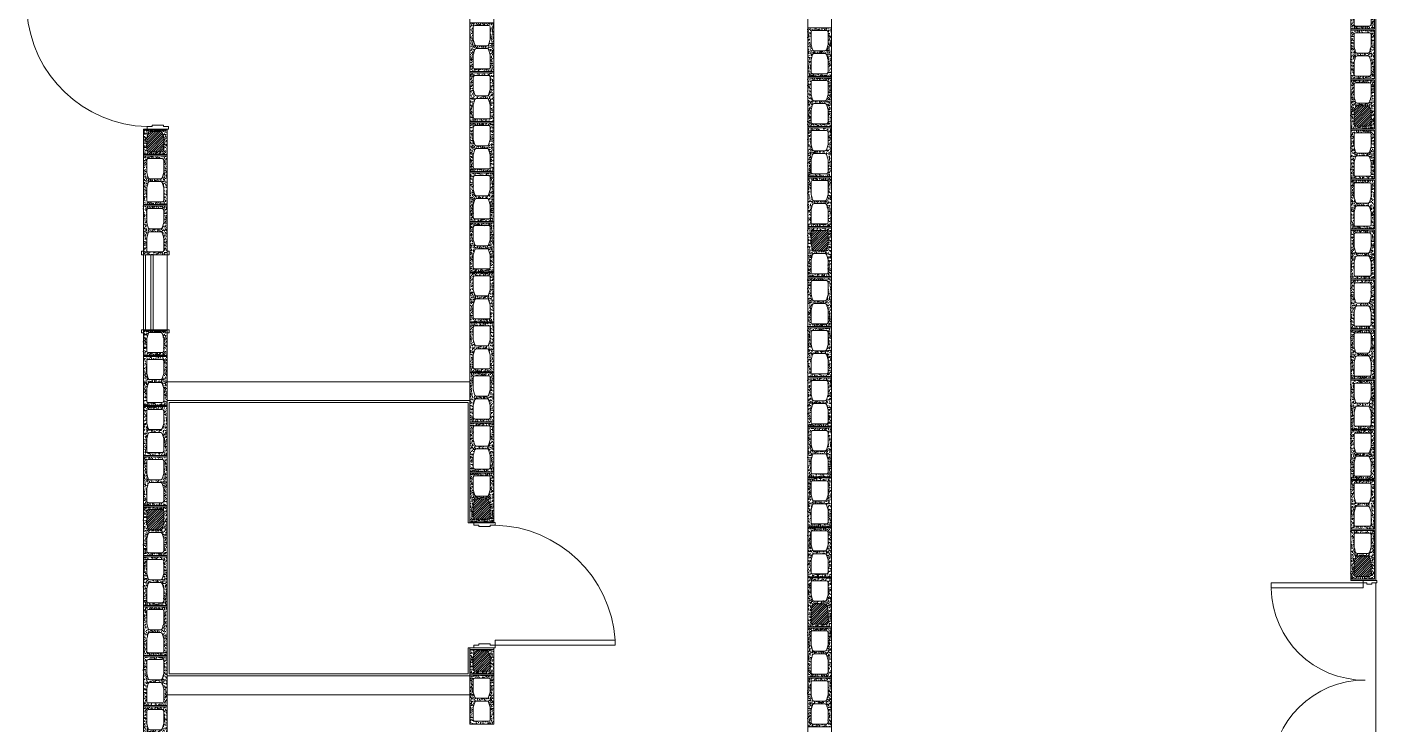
# Model space of a CAD drawing. Header units: millimetres. Extents: x 64 to 283, y 16 to 153.
# Drawn here: x 247.82 to 258.61, y 109.45 to 115.02 of the extents above; entities that cross this region are included whole.
import ezdxf

# ---------------------------------------------------------------- set-up
doc = ezdxf.new("R2010")
doc.units = ezdxf.units.MM
for name, color, linetype, lineweight in [('A-CARPINTERIAS', 252, 'Continuous', 0), ('HATCH_1', 253, 'Continuous', 0), ('MAMP_BLOQUE_HORMIGON_BLOQU', 67, 'Continuous', 0), ('MAMP_CERAMICA_VISTA', 60, 'Continuous', 0), ('MURO', 3, 'Continuous', 0), ('MURO_VISTA', 252, 'Continuous', 0)]:
    doc.layers.add(name, color=color, linetype=linetype, lineweight=lineweight)

# ---------------------------------------------------------------- blocks, each defined once
blk = doc.blocks.new('A$C2D8E3321')
at = {"layer": 'MAMP_BLOQUE_HORMIGON_BLOQU', "linetype": 'Continuous'}
h = blk.add_hatch(dxfattribs=at)
h.set_pattern_fill('AR-CONC', color=253, scale=0.2, style=0)
h.set_pattern_definition([(50, (-279883.144, 27804.65), (36.4369338, -3.187817), [3.81, -41.91]), (355, (-279883.144, 27804.65), (-7.0486843, 38.211369), [3.048, -33.528117]), (100.451445, (-279880.108, 27804.384), (29.3882494, 35.0235504), [3.238002, -35.618049]), (46.1842, (-279883.144, 27814.81), (54.215808, -8.4084656), [5.715, -62.865]), (96.635558, (-279878.626, 27814.11), (47.480827, 49.485225), [4.857005, -53.427122]), (351.184151, (-279883.144, 27814.81), (47.480827, 49.485225), [4.571993, -50.291946]), (21, (-279878.064, 27812.27), (30.3228783, -20.4530396), [3.81, -41.91]), (326, (-279878.064, 27812.27), (12.3604057, 36.837593), [3.048, -33.528]), (71.451445, (-279875.537, 27810.566), (42.683284, 16.3845538), [3.238002, -35.6179875]), (37.5, (-279883.144, 27804.65), (0.61772065, 16.9110078), [0, -33.1216, 0, -34.036, 0, -33.655]), (7.5, (-279883.144, 27804.65), (13.3639325, 20.036115), [0, -19.4056, 0, -32.3596, 0, -12.827]), (327.5, (-279894.472, 27804.65), (27.11811903, -1.1457488), [0, -12.7, 0, -39.624, 0, -52.578]), (317.5, (-279899.552, 27804.65), (29.6258363, 5.0852982), [0, -16.51, 0, -26.3144, 0, -37.338])])
h.paths.add_polyline_path([(0, 190), (0, 0), (390, 0), (390, 190)])
h.paths.add_polyline_path([(214, 150), (256, 163), (356, 163, -0.414214), (368, 151), (368, 39, -0.414214), (356, 27), (256, 27), (214, 39, -0.315202), (206, 51), (206, 139, -0.315202)], flags=16)
h.paths.add_polyline_path([(184, 139), (184, 51, -0.315202), (176, 39), (134, 27), (34, 27, -0.414214), (22, 39), (22, 151, -0.414214), (34, 163), (134, 163), (176, 150, -0.315202)], flags=16)
for p, q in [((390, 190), (0, 190)), ((0, 190), (0, 0)), ((22, 151), (22, 39)), ((34, 163), (134, 163)), ((176, 150), (134, 163)), ((184, 139), (184, 51)), ((206, 139), (206, 51)), ((214, 150), (256, 163)), ((356, 163), (256, 163)), ((368, 151), (368, 39)), ((390, 190), (390, 0)), ((34, 27), (134, 27)), ((176, 39), (134, 27)), ((214, 39), (256, 27)), ((356, 27), (256, 27)), ((390, 0), (0, 0))]:
    blk.add_line(p, q)
for centre, start, end in [((34, 151), 90, 180), ((172, 139), 0, 69.9797), ((218, 139), 110.0203, 180), ((356, 151), 0, 90), ((34, 39), 180, 270), ((172, 51), 290.0203, 0), ((218, 51), 180, 249.9797), ((356, 39), 270, 0)]:
    blk.add_arc(centre, 12, start, end)
blk = doc.blocks.new('VANO_1_60')
at = {"layer": 'A-CARPINTERIAS', "color": 2, "elevation": 319.118619}
for points in [[(1061665.085872, 653093.376757), (1061665.085872, 653103.376757), (1061685.085872, 653103.376757), (1061685.085872, 653063.376757), (1061695.085872, 653063.376757), (1061695.085872, 653023.376757), (1061685.085872, 653023.376757), (1061685.085872, 652993.376757), (1061665.085872, 652993.376757), (1061665.085872, 653003.376757)], [(1063262.427102, 653093.376757), (1063262.427102, 653103.376757), (1063242.427102, 653103.376757), (1063242.427102, 653063.376757), (1063232.427102, 653063.376757), (1063232.427102, 653023.376757), (1063242.427102, 653023.376757), (1063242.427102, 652993.376757), (1063262.427102, 652993.376757), (1063262.427102, 653003.376757)], [(1061685.085872, 652993.376757), (1061725.085872, 652993.376757), (1061725.085872, 652258.091266), (1061685.085872, 652258.091266), (1061685.085872, 652993.376757)], [(1063242.427102, 652993.376757), (1063202.427102, 652993.376757), (1063202.427102, 652258.091266), (1063242.427102, 652258.091266), (1063242.427102, 652993.376757)]]:
    blk.add_lwpolyline(points, dxfattribs=at)
at = {"layer": 'A-CARPINTERIAS'}
for centre, radius, start, end in [((1061716.319398, 653004.098216, -5100.048805), 746.119091, 270.993396, 0.302112), ((1063212.153156, 653007.715022, -5100.048805), 749.725106, 179.975747, 269.057884)]:
    blk.add_arc(centre, radius, start, end, dxfattribs=at)
blk = doc.blocks.new('VANO_1_00')
at = {"layer": 'A-CARPINTERIAS', "color": 2, "elevation": 1.747012}
for points in [[(1047898.651086, 654655.944493), (1047858.651086, 654655.944493), (1047858.651086, 655616.467644), (1047898.651086, 655616.467644), (1047898.651086, 654655.944493)], [(1046918.649457, 654645.942824), (1046918.649457, 654655.942824), (1046938.649457, 654655.942824), (1046938.649457, 654615.942824), (1046948.649457, 654615.942824), (1046948.65, 654525.93421), (1046938.65, 654525.93421), (1046938.65, 654485.934209), (1046918.65, 654485.934209), (1046918.65, 654495.934209)], [(1047918.650543, 654645.944493), (1047918.650543, 654655.944493), (1047898.650543, 654655.944493), (1047898.650543, 654615.944493), (1047888.650543, 654615.944493), (1047888.65, 654525.935879), (1047898.65, 654525.935879), (1047898.65, 654485.935879), (1047918.65, 654485.935879), (1047918.65, 654495.935879)]]:
    blk.add_lwpolyline(points, dxfattribs=at)
at = {"layer": 'A-CARPINTERIAS'}
blk.add_arc((1047924.782823, 654632.269475, 1.747012), 986.417479, 93.844126, 178.624808, dxfattribs=at)

msp = doc.modelspace()

# ---------------------------------------------------------------- hatches: boundary and pattern name
at = {"layer": 'HATCH_1', "linetype": 'Continuous'}
h = msp.add_hatch(dxfattribs=at)
h.set_pattern_fill('LINE', color=40, scale=0.1, angle=225)
h.set_pattern_definition([(225, (270.647699, 36.129242), (0.0088388348, -0.0088388348), [])])
h.paths.add_polyline_path([(258.453, 114.392, 0.346235), (258.442, 114.382), (258.429, 114.342), (258.429, 114.242, 0.414214), (258.441, 114.23), (258.553, 114.23, 0.414214), (258.565, 114.242), (258.565, 114.342), (258.552, 114.384, 0.315202), (258.541, 114.392)])
h = msp.add_hatch(dxfattribs=at)
h.set_pattern_fill('LINE', color=40, scale=0.1, angle=45)
h.set_pattern_definition([(45, (236.697277, 192.471363), (-0.0088388348, 0.0088388348), [])])
h.paths.add_polyline_path([(248.892, 114.187, -0.346235), (248.903, 114.178), (248.916, 114.137), (248.916, 114.037, -0.414214), (248.904, 114.025), (248.792, 114.025, -0.414214), (248.78, 114.037), (248.78, 114.137), (248.793, 114.179, -0.315202), (248.804, 114.187)])
h = msp.add_hatch(dxfattribs=at)
h.set_pattern_fill('LINE', color=40, scale=0.1, angle=225)
h.set_pattern_definition([(225, (266.307651, 34.949148), (0.0088388348, -0.0088388348), [])])
h.paths.add_polyline_path([(254.113, 113.233, -0.346235), (254.101, 113.243), (254.089, 113.283), (254.089, 113.383, -0.414214), (254.101, 113.395), (254.213, 113.395, -0.414214), (254.225, 113.383), (254.225, 113.283), (254.212, 113.241, -0.315202), (254.201, 113.233)])
h = msp.add_hatch(dxfattribs=at)
h.set_pattern_fill('LINE', color=40, scale=0.1, angle=45)
h.set_pattern_definition([(45, (239.307312, 189.534697), (-0.0088388348, 0.0088388348), [])])
h.paths.add_polyline_path([(251.502, 111.25, -0.346235), (251.513, 111.241), (251.526, 111.2), (251.526, 111.1, -0.414214), (251.514, 111.088), (251.402, 111.088, -0.414214), (251.39, 111.1), (251.39, 111.2), (251.403, 111.242, -0.315202), (251.414, 111.25)])
h = msp.add_hatch(dxfattribs=at)
h.set_pattern_fill('LINE', color=40, scale=0.1, angle=225)
h.set_pattern_definition([(225, (260.997651, 32.719152), (0.0088388348, -0.0088388348), [])])
h.paths.add_polyline_path([(248.803, 111.003, -0.346235), (248.791, 111.013), (248.779, 111.053), (248.779, 111.153, -0.414214), (248.791, 111.165), (248.903, 111.165, -0.414214), (248.915, 111.153), (248.915, 111.053), (248.902, 111.011, -0.315202), (248.891, 111.003)])
h = msp.add_hatch(dxfattribs=at)
h.set_pattern_fill('LINE', color=40, scale=0.1, angle=45)
h.set_pattern_definition([(45, (246.347309, 189.075933), (-0.0088388348, 0.0088388348), [])])
h.paths.add_polyline_path([(258.542, 110.792, -0.346235), (258.553, 110.782), (258.566, 110.742), (258.566, 110.642, -0.414214), (258.554, 110.63), (258.442, 110.63, -0.414214), (258.43, 110.642), (258.43, 110.742), (258.443, 110.784, -0.315202), (258.454, 110.792)])
h = msp.add_hatch(dxfattribs=at)
h.set_pattern_fill('LINE', color=40, scale=0.1, angle=225)
h.set_pattern_definition([(225, (266.307651, 32.149148), (0.0088388348, -0.0088388348), [])])
h.paths.add_polyline_path([(254.113, 110.411, 0.346235), (254.101, 110.402), (254.089, 110.361), (254.089, 110.261, 0.414214), (254.101, 110.249), (254.213, 110.249, 0.414214), (254.225, 110.261), (254.225, 110.361), (254.212, 110.404, 0.315202), (254.201, 110.411)])
h = msp.add_hatch(dxfattribs=at)
h.set_pattern_fill('LINE', color=40, scale=0.1, angle=45)
h.set_pattern_definition([(45, (239.307312, 188.31934), (-0.0088388348, 0.0088388348), [])])
h.paths.add_polyline_path([(251.502, 110.035, -0.346235), (251.513, 110.026), (251.526, 109.985), (251.526, 109.885, -0.414214), (251.514, 109.873), (251.402, 109.873, -0.414214), (251.39, 109.885), (251.39, 109.985), (251.403, 110.027, -0.315202), (251.414, 110.035)])
at = {"layer": 'MAMP_BLOQUE_HORMIGON_BLOQU', "linetype": 'Continuous'}
h = msp.add_hatch(dxfattribs=at)
h.set_pattern_fill('AR-CONC', color=253, scale=0.0002, angle=270, style=0)
h.set_pattern_definition([(320, (276.557098, 390.886163), (-0.003187817, -0.0364369338), [0.00381, -0.04191]), (265, (276.557098, 390.886163), (0.038211369, 0.0070486843), [0.003048, -0.033528117]), (10.451445, (276.556832, 390.883126), (0.0350235504, -0.0293882494), [0.003238002, -0.035618049]), (316.1842, (276.567258, 390.886163), (-0.0084084656, -0.054215808), [0.005715, -0.062865]), (6.635558, (276.566557, 390.881645), (0.049485225, -0.047480827), [0.004857005, -0.053427122]), (261.184151, (276.56726, 390.88616), (0.049485225, -0.047480827), [0.004571993, -0.050291946]), (291, (276.564718, 390.881083), (-0.0204530396, -0.0303228783), [0.00381, -0.04191]), (236, (276.564718, 390.881083), (0.036837593, -0.0123604057), [0.003048, -0.033528]), (341.451445, (276.563013, 390.878556), (0.016384554, -0.042683284), [0.003238002, -0.0356179875]), (307.5, (276.557098, 390.886163), (0.0169110078, -0.00061772065), [0, -0.0331216, 0, -0.034036, 0, -0.033655]), (277.5, (276.557098, 390.886163), (0.020036115, -0.0133639325), [0, -0.0194056, 0, -0.0323596, 0, -0.012827]), (237.5, (276.557098, 390.897491), (-0.0011457488, -0.02711811903), [0, -0.0127, 0, -0.039624, 0, -0.052578]), (227.5, (276.557098, 390.90257), (0.0050852982, -0.0296258363), [0, -0.01651, 0, -0.0263144, 0, -0.037338])])
h.paths.add_polyline_path([(248.891, 114.187), (248.803, 114.187, 0.315202), (248.792, 114.179), (248.779, 114.137), (248.779, 114.037, 0.414214), (248.791, 114.025), (248.903, 114.025, 0.414214), (248.915, 114.037), (248.915, 114.137), (248.903, 114.178, 0.346235)], flags=16)
h.paths.add_polyline_path([(248.752, 114.198), (248.942, 114.198), (248.942, 114.003), (248.752, 114.003)])
h = msp.add_hatch(dxfattribs=at)
h.set_pattern_fill('AR-CONC', color=253, scale=0.0002, angle=270, style=0)
h.set_pattern_definition([(320, (276.55713, 389.280644), (-0.003187817, -0.0364369338), [0.00381, -0.04191]), (265, (276.55713, 389.280644), (0.038211369, 0.0070486843), [0.003048, -0.033528117]), (10.451445, (276.556865, 389.277607), (0.0350235504, -0.0293882494), [0.003238002, -0.035618049]), (316.1842, (276.56729, 389.280644), (-0.0084084656, -0.054215808), [0.005715, -0.062865]), (6.635558, (276.56659, 389.276126), (0.049485225, -0.047480827), [0.004857005, -0.053427122]), (261.184151, (276.56729, 389.280644), (0.049485225, -0.047480827), [0.004571993, -0.050291946]), (291, (276.56475, 389.275564), (-0.0204530396, -0.0303228783), [0.00381, -0.04191]), (236, (276.56475, 389.275564), (0.036837593, -0.0123604057), [0.003048, -0.033528]), (341.451445, (276.563046, 389.273037), (0.016384554, -0.042683284), [0.003238002, -0.0356179875]), (307.5, (276.55713, 389.280644), (0.0169110078, -0.00061772065), [0, -0.0331216, 0, -0.034036, 0, -0.033655]), (277.5, (276.55713, 389.280644), (0.020036115, -0.0133639325), [0, -0.0194056, 0, -0.0323596, 0, -0.012827]), (237.5, (276.55713, 389.291972), (-0.0011457488, -0.02711811903), [0, -0.0127, 0, -0.039624, 0, -0.052578]), (227.5, (276.55713, 389.297052), (0.0050852982, -0.0296258363), [0, -0.01651, 0, -0.0263144, 0, -0.037338])])
h.paths.add_polyline_path([(248.891, 112.581), (248.803, 112.581, 0.315202), (248.792, 112.574), (248.779, 112.531), (248.779, 112.431, 0.414214), (248.791, 112.419), (248.903, 112.419, 0.414214), (248.915, 112.431), (248.915, 112.531), (248.903, 112.572, 0.346235)], flags=16)
h.paths.add_polyline_path([(248.752, 112.592), (248.942, 112.592), (248.942, 112.397), (248.752, 112.397)])
h = msp.add_hatch(dxfattribs=at)
h.set_pattern_fill('AR-CONC', color=253, scale=0.0002, angle=270, style=0)
h.set_pattern_definition([(320, (279.167133, 386.73414), (-0.003187817, -0.0364369338), [0.00381, -0.04191]), (265, (279.167133, 386.73414), (0.038211369, 0.0070486843), [0.003048, -0.033528117]), (10.451445, (279.166867, 386.731103), (0.0350235504, -0.0293882494), [0.003238002, -0.035618049]), (316.1842, (279.177293, 386.73414), (-0.0084084656, -0.054215808), [0.005715, -0.062865]), (6.635558, (279.17659, 386.72962), (0.049485225, -0.047480827), [0.004857005, -0.053427122]), (261.184151, (279.177293, 386.73414), (0.049485225, -0.047480827), [0.004571993, -0.050291946]), (291, (279.174753, 386.72906), (-0.0204530396, -0.0303228783), [0.00381, -0.04191]), (236, (279.174753, 386.72906), (0.036837593, -0.0123604057), [0.003048, -0.033528]), (341.451445, (279.17305, 386.726532), (0.016384554, -0.042683284), [0.003238002, -0.0356179875]), (307.5, (279.167133, 386.734139), (0.0169110078, -0.00061772065), [0, -0.0331216, 0, -0.034036, 0, -0.033655]), (277.5, (279.167133, 386.734139), (0.020036115, -0.0133639325), [0, -0.0194056, 0, -0.0323596, 0, -0.012827]), (237.5, (279.167133, 386.745467), (-0.0011457488, -0.02711811903), [0, -0.0127, 0, -0.039624, 0, -0.052578]), (227.5, (279.167133, 386.750547), (0.0050852982, -0.0296258363), [0, -0.01651, 0, -0.0263144, 0, -0.037338])])
h.paths.add_polyline_path([(251.501, 110.035), (251.413, 110.035, 0.315202), (251.402, 110.027), (251.389, 109.985), (251.389, 109.885, 0.414214), (251.401, 109.873), (251.513, 109.873, 0.414214), (251.525, 109.885), (251.525, 109.985), (251.513, 110.026, 0.346235)], flags=16)
h.paths.add_polyline_path([(251.362, 110.046), (251.552, 110.046), (251.552, 109.851), (251.362, 109.851)])

# ---------------------------------------------------------------- linework, layer by layer
at = {"layer": 'A-CARPINTERIAS'}
for p, q in [((248.752, 113.229, 1.064), (248.752, 112.602, 1.064)), ((248.752, 112.602, 1.064), (248.752, 113.202, 1.064)), ((248.769, 113.202, 1.064), (248.769, 112.602, 1.064)), ((248.811, 113.202, 1.064), (248.811, 112.602, 1.064)), ((248.83, 113.202, 1.064), (248.83, 112.602, 1.064)), ((248.942, 113.202, 1.064), (248.942, 112.602, 1.064))]:
    msp.add_line(p, q, dxfattribs=at)
at = {"layer": 'A-CARPINTERIAS', "color": 2}
for points, elevation in [([(248.943, 113.229), (248.958, 113.229), (248.958, 113.202), (248.737, 113.202), (248.737, 113.229), (248.753, 113.229)], 1.062), ([(248.942, 112.576), (248.958, 112.576), (248.958, 112.602), (248.736, 112.602), (248.736, 112.576), (248.752, 112.576)], 1.064)]:
    msp.add_lwpolyline(points, dxfattribs=dict(at, elevation=elevation))
at = {"layer": 'MAMP_BLOQUE_HORMIGON_BLOQU'}
for p, q in [((248.752, 114.198, 1.066), (248.752, 114.003, 1.066)), ((248.942, 114.198, 1.066), (248.752, 114.198, 1.066)), ((248.752, 114.198, 1.066), (248.752, 114.003, 1.066)), ((248.792, 114.179, 1.066), (248.779, 114.137, 1.066)), ((248.891, 114.187, 1.066), (248.803, 114.187, 1.066)), ((248.902, 114.179, 1.066), (248.915, 114.137, 1.066)), ((248.942, 114.198, 1.066), (248.942, 114.003, 1.066)), ((248.942, 114.003, 1.066), (248.942, 114.198, 1.066)), ((248.779, 114.037, 1.066), (248.779, 114.137, 1.066)), ((248.915, 114.037, 1.066), (248.915, 114.137, 1.066)), ((248.942, 114.003, 1.066), (248.752, 114.003, 1.066)), ((248.903, 114.025, 1.066), (248.791, 114.025, 1.066)), ((248.752, 112.592, 1.064), (248.752, 112.397, 1.064)), ((248.942, 112.592, 1.064), (248.752, 112.592, 1.064)), ((248.752, 112.592, 1.064), (248.752, 112.397, 1.064)), ((248.792, 112.574, 1.064), (248.779, 112.531, 1.064)), ((248.891, 112.581, 1.064), (248.803, 112.581, 1.064)), ((248.902, 112.574, 1.064), (248.915, 112.531, 1.064)), ((248.942, 112.592, 1.064), (248.942, 112.397, 1.064)), ((248.942, 112.397, 1.064), (248.942, 112.592, 1.064)), ((248.779, 112.431, 1.064), (248.779, 112.531, 1.064)), ((248.915, 112.431, 1.064), (248.915, 112.531, 1.064)), ((248.942, 112.397, 1.064), (248.752, 112.397, 1.064)), ((248.903, 112.419, 1.064), (248.791, 112.419, 1.064)), ((251.362, 110.046, 1.066), (251.362, 109.851, 1.066)), ((251.552, 110.046, 1.066), (251.362, 110.046, 1.066)), ((251.362, 110.046, 1.066), (251.362, 109.851, 1.066)), ((251.402, 110.027, 1.066), (251.389, 109.985, 1.066)), ((251.389, 109.885, 1.066), (251.389, 109.985, 1.066)), ((251.501, 110.035, 1.066), (251.413, 110.035, 1.066)), ((251.512, 110.027, 1.066), (251.525, 109.985, 1.066)), ((251.525, 109.885, 1.066), (251.525, 109.985, 1.066)), ((251.552, 110.046, 1.066), (251.552, 109.851, 1.066)), ((251.552, 109.851, 1.066), (251.552, 110.046, 1.066)), ((251.552, 109.851, 1.066), (251.362, 109.851, 1.066)), ((251.513, 109.873, 1.066), (251.401, 109.873, 1.066))]:
    msp.add_line(p, q, dxfattribs=at)
for centre, start, end in [((248.803, 114.175, 1.066), 90, 159.9797), ((248.803, 114.175, 1.066), 90, 159.9797), ((248.891, 114.175, 1.066), 20.0203, 90), ((248.791, 114.037, 1.066), 180, 270), ((248.903, 114.037, 1.066), 270, 0), ((248.803, 112.569, 1.064), 90, 159.9797), ((248.803, 112.569, 1.064), 90, 159.9797), ((248.891, 112.569, 1.064), 20.0203, 90), ((248.791, 112.431, 1.064), 180, 270), ((248.903, 112.431, 1.064), 270, 0), ((251.413, 110.023, 1.066), 90, 159.9797), ((251.413, 110.023, 1.066), 90, 159.9797), ((251.501, 110.023, 1.066), 20.0203, 90), ((251.401, 109.885, 1.066), 180, 270), ((251.513, 109.885, 1.066), 270, 0)]:
    msp.add_arc(centre, 0.012, start, end, dxfattribs=at)
at = {"layer": 'MAMP_CERAMICA_VISTA'}
for p, q in [((251.347, 111.059), (251.362, 111.059)), ((251.347, 110.059), (251.362, 110.059, 1.064))]:
    msp.add_line(p, q, dxfattribs=at)
msp.add_lwpolyline([(251.347, 111.059), (251.347, 112.02), (248.957, 112.02), (248.957, 109.85), (251.347, 109.85), (251.347, 110.059)], dxfattribs=at)
at = {"layer": 'MURO'}
for p, q in [((248.752, 113.202, 1.062), (248.942, 113.202, 1.062)), ((248.942, 112.602, 1.064), (248.752, 112.602, 1.064))]:
    msp.add_line(p, q, dxfattribs=at)
for points, elevation in [([(254.062, 104.418), (254.252, 104.418), (254.252, 120.217), (254.062, 120.217), (254.062, 104.608)], 1.066), ([(248.752, 113.192), (248.752, 114.206), (248.942, 114.206), (248.942, 113.202)], 1.064), ([(248.942, 112.602), (248.942, 101.597), (248.752, 101.597), (248.752, 112.602)], 1.064), ([(248.943, 109.684), (251.362, 109.684), (251.362, 109.449), (251.552, 109.449), (251.552, 110.059), (251.362, 110.059), (251.362, 109.834), (248.943, 109.835), (248.943, 109.684)], 1.064)]:
    msp.add_lwpolyline(points, dxfattribs=dict(at, elevation=elevation))
at = {"layer": 'MURO', "elevation": 0.427}
msp.add_lwpolyline([(258.602, 110.598), (258.602, 117.998), (258.402, 117.998), (258.402, 110.598)], close=True, dxfattribs=at)
at = {"layer": 'MURO'}
msp.add_lwpolyline([(248.942, 112.035), (251.362, 112.035), (251.362, 111.059), (251.553, 111.059), (251.552, 115.656), (248.942, 115.656), (248.942, 115.466), (251.362, 115.466), (251.362, 112.185), (248.942, 112.185), (248.942, 112.035)], dxfattribs=at)
at = {"layer": 'MURO_VISTA'}
msp.add_line((258.602, 110.577, 0.429), (258.602, 109.02, 0.427), dxfattribs=at)

# ---------------------------------------------------------------- block references
at = {"layer": 'A-CARPINTERIAS', "color": 2, "xscale": 0.001, "yscale": 0.001, "zscale": 0.001, "rotation": 270}
msp.add_blockref('VANO_1_60', (-394.491, 1172.263, 0.108), dxfattribs=at)
at = {"layer": 'MAMP_BLOQUE_HORMIGON_BLOQU', "color": 251, "xscale": 0.001, "yscale": 0.001, "zscale": 0.001, "rotation": 270}
for p in [(258.402, 115.398, 1.066), (251.362, 115.056), (254.062, 115.017, 1.066), (258.402, 114.998, 1.066), (251.362, 114.656), (254.062, 114.617, 1.066), (258.402, 114.598, 1.066), (251.362, 114.256), (254.062, 114.217, 1.066), (258.402, 114.198, 1.066), (248.752, 113.992, 1.064), (251.362, 113.856), (254.062, 113.817, 1.066), (258.402, 113.798, 1.066), (248.752, 113.592, 1.064), (251.362, 113.456), (254.062, 113.417, 1.066), (258.402, 113.398, 1.066), (251.362, 113.056), (254.062, 113.017, 1.066), (258.402, 112.998, 1.066), (251.362, 112.656), (254.062, 112.617, 1.066), (258.402, 112.598, 1.066), (248.752, 112.387, 1.064), (251.362, 112.256), (254.062, 112.217, 1.066), (258.402, 112.198, 1.066), (248.752, 111.987, 1.064), (251.362, 111.856), (254.062, 111.817, 1.066), (258.402, 111.798, 1.066), (248.752, 111.587, 1.064), (251.362, 111.456), (254.062, 111.417, 1.066), (258.402, 111.398, 1.066), (254.062, 111.017, 1.066), (258.402, 110.998, 1.066), (248.752, 110.787, 1.064), (254.062, 110.617, 1.066), (248.752, 110.387, 1.064), (254.062, 110.217, 1.066), (248.752, 109.987, 1.064), (251.362, 109.839, 1.064), (254.062, 109.817, 1.066), (248.752, 109.587, 1.064)]:
    msp.add_blockref('A$C2D8E3321', p, dxfattribs=at)
at = {"layer": 'MURO_VISTA', "xscale": 0.001, "yscale": 0.001, "zscale": 0.001}
for name, p, rotation in [('VANO_1_00', (903.438, -932.712, 1.062), 90), ('A$C2D8E3321', (248.752, 111.187, 1.064), 270), ('VANO_1_00', (-403.093, 1157.978, 1.062), 270)]:
    msp.add_blockref(name, p, dxfattribs=dict(at, rotation=rotation))

doc.saveas('drawing.dxf')
